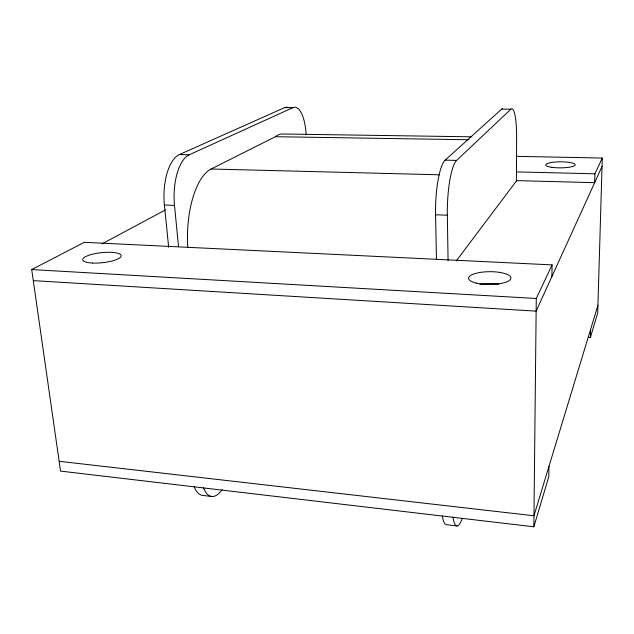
<?xml version="1.0" encoding="UTF-8"?>
<svg xmlns="http://www.w3.org/2000/svg" width="634" height="634" viewBox="0 0 634 634"><rect width="100%" height="100%" fill="white"/><g stroke="black" fill="none" stroke-linecap="round" stroke-linejoin="round"><path stroke-width="0.95" d="M516.441 181.411L516.631 137.95A35.567 5.872 -88 0 0 510.893 109.191L501.652 109.127L445.139 160.156A44.428 9.811 -87.7 0 0 435.574 214.775L436.454 259.243M533.844 526.806L536.277 298.487L552.071 264.893L84.322 242.323L31.7 269.561L60.547 471.102L533.844 526.806L548.814 476.665L548.973 466.378M551.889 276.559L552.071 264.893M588.407 337.367L590.373 337.502L590.603 329.426M516.298 156.336L602.3 158.048L594.898 173.795L594.652 182.671L516.623 180.611M602.3 158.048L597.704 312.966L590.373 337.502M597.933 305.303L533.955 515.783L59.144 461.283M462.186 518.715L461.425 520.53A41.218 7.814 -84.8 0 1 452.969 517.146M602.054 166.425L536.142 311.143L33.285 280.624M456.266 260.931L516.662 180.666M222.177 489.71L220.244 491.952A38.492 15.359 -82.5 0 1 203.498 487.744M448.079 260.629L447.335 215.203A44.562 9.399 -87.7 0 1 456.646 160.402L510.893 109.191M101.963 243.884L165.426 209.925M187.783 247.252A65.365 27.531 -88 0 1 211.122 169.009L275.394 136.714A64.113 23.331 -88.6 0 1 281.567 133.988L471.236 136.809M168.676 247.355L164.412 205.028A41.25 18.552 -89.1 0 1 179.343 154.577L189.249 154.783L292.892 107.661A33.507 11.761 -89.6 0 1 306.182 134.86M179.343 154.577L284.69 107.598A33.428 11.967 -89.7 0 1 287.836 107.368M284.69 107.598L292.892 107.661M275.394 136.714L468.914 139.749M445.139 160.156L456.646 160.402M516.67 171.909L594.898 173.795M211.122 169.009L439.703 174.794M435.574 214.775L447.335 215.203M164.412 205.028L174.501 205.392A41.369 18.251 -89.1 0 1 189.249 154.783M31.7 269.561L536.277 298.487M211.978 496.525L202.84 495.423A38.397 15.612 -82.4 0 1 194.202 486.65M457.035 525.958L446.55 524.698A41.099 8.155 -84.7 0 1 442.286 515.894M174.501 205.392L178.534 246.689M479.93 284.27A21.088 6.609 -0.2 0 1 498.768 284.064M501.652 109.127A35.48 6.142 -88 0 1 502.469 108.683M551.699 167.305A14.701 3.011 -0.3 0 0 575.078 165.133A14.701 3.011 -0.3 0 0 554.639 162.106A14.701 3.011 -0.3 0 0 551.699 167.305M92.635 263.055A19.369 5.048 -6.1 0 0 121.221 255.7A19.369 5.048 -6.1 0 0 92.025 254.329A19.369 5.048 -6.1 0 0 92.635 263.055M476.213 283.105A21.168 6.419 -0.3 0 0 510.616 279.087A21.168 6.419 -0.3 0 0 482.426 272.121A21.168 6.419 -0.3 0 0 476.213 283.105"/></g></svg>
